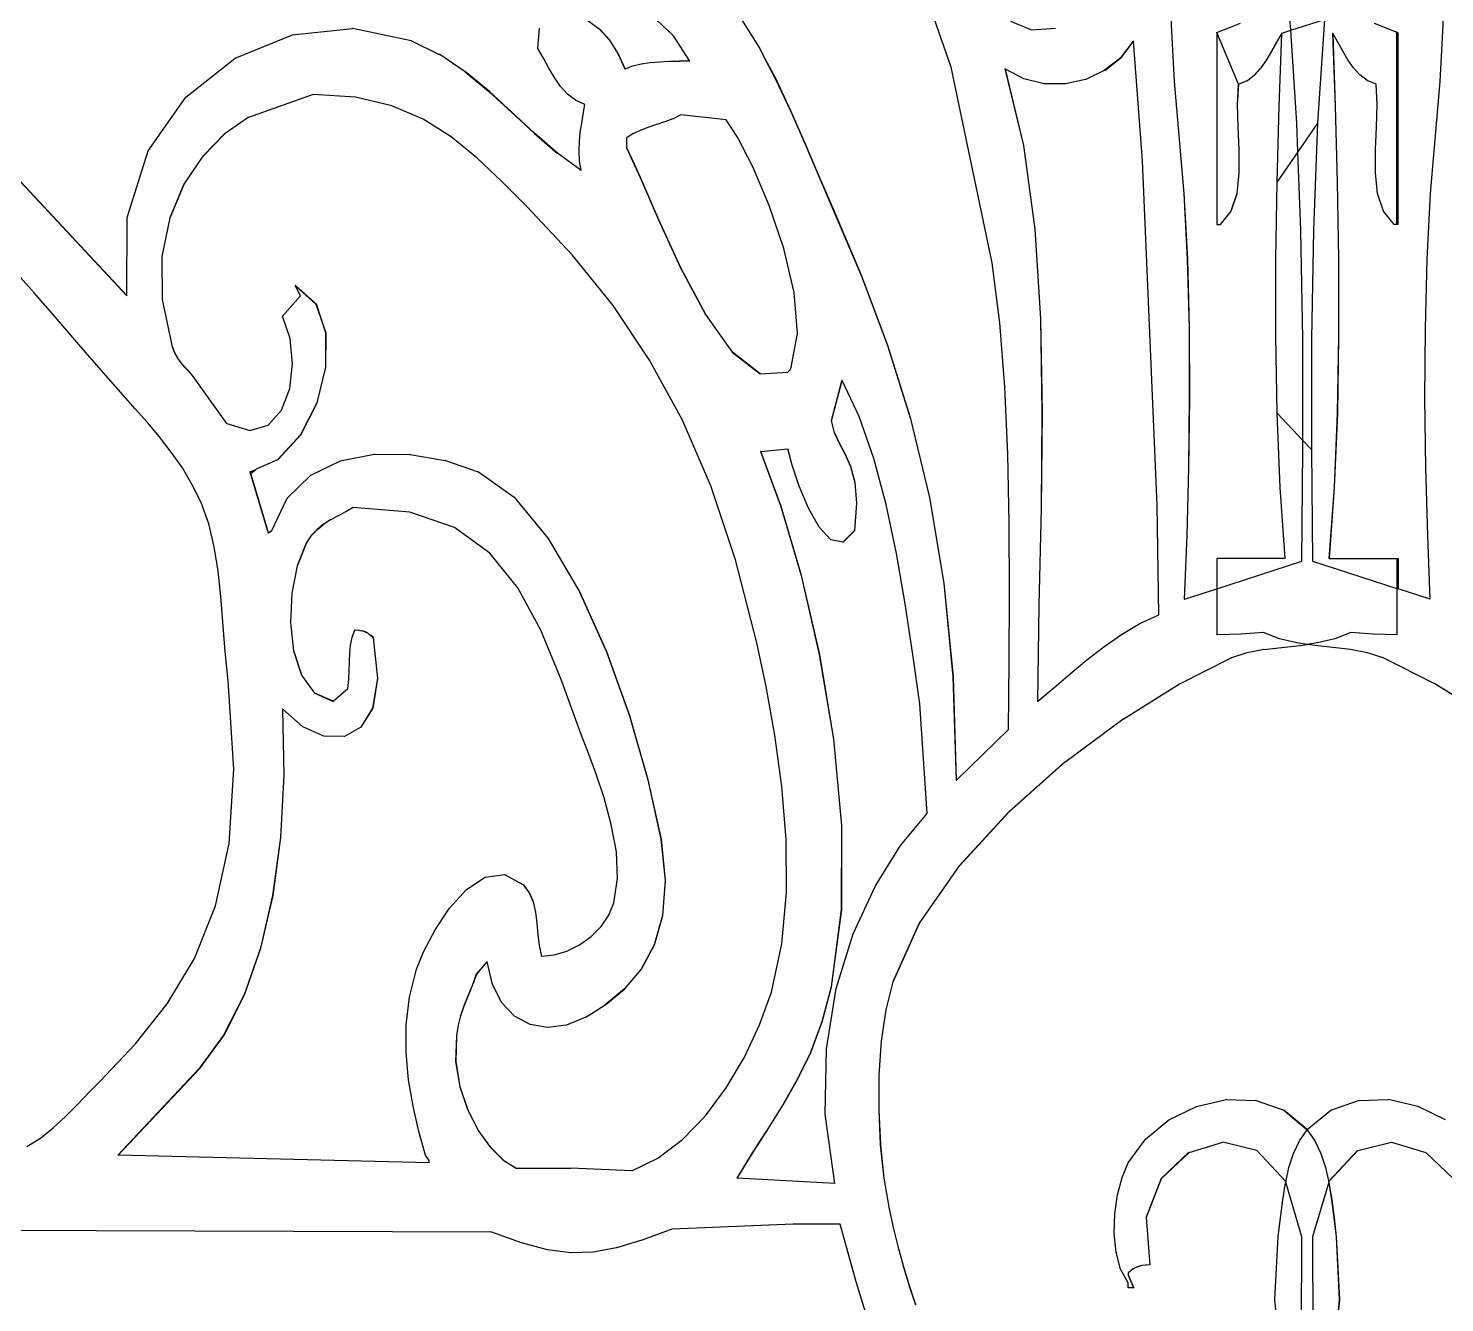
# Model space of a CAD drawing. Header units: inches. Extents: x -2812 to 9774, y -15726 to -746.
# Drawn here: x 3753.41 to 3764.93, y -9223.1 to -9212.74 of the extents above; entities that cross this region are included whole.
import ezdxf

# ---------------------------------------------------------------- set-up
doc = ezdxf.new("R2010")
doc.units = ezdxf.units.IN
doc.header["$LTSCALE"] = 17
doc.header["$MEASUREMENT"] = 0

msp = doc.modelspace()

# ---------------------------------------------------------------- linework, layer by layer
for p, q in [((3760.917, -9213.055), (3760.442, -9211.705)), ((3758.659, -9212.8), (3758.129, -9212.302)), ((3762.69, -9212.365), (3762.708, -9212.763)), ((3762.711, -9212.763), (3762.693, -9212.365)), ((3764.916, -9212.763), (3764.934, -9212.365)), ((3757.96, -9212.677), (3758.053, -9212.744)), ((3759.211, -9212.668), (3759.354, -9212.897)), ((3759.357, -9212.897), (3759.214, -9212.668)), ((3761.4, -9212.681), (3761.569, -9212.753)), ((3763.077, -9212.773), (3763.27, -9212.697)), ((3763.678, -9212.756), (3763.672, -9212.669)), ((3763.678, -9212.756), (3763.952, -9212.669)), ((3763.952, -9212.669), (3763.896, -9213.512)), ((3764.357, -9212.697), (3764.542, -9212.771)), ((3755.094, -9212.982), (3755.558, -9212.792)), ((3755.558, -9212.792), (3756.046, -9212.742)), ((3756.049, -9212.742), (3756.046, -9212.742)), ((3756.524, -9212.841), (3756.049, -9212.742)), ((3757.554, -9212.904), (3757.569, -9212.738)), ((3758.053, -9212.744), (3758.136, -9212.835)), ((3758.056, -9212.744), (3758.053, -9212.744)), ((3758.139, -9212.835), (3758.056, -9212.744)), ((3758.791, -9213.007), (3758.659, -9212.8)), ((3761.569, -9212.753), (3761.766, -9212.738)), ((3762.708, -9212.763), (3762.731, -9213.171)), ((3762.711, -9212.763), (3762.708, -9212.763)), ((3762.734, -9213.171), (3762.711, -9212.763)), ((3763.077, -9212.773), (3763.077, -9214.336)), ((3763.252, -9213.194), (3763.077, -9212.773)), ((3763.605, -9212.779), (3763.563, -9212.852)), ((3763.566, -9212.852), (3763.605, -9212.784)), ((3763.585, -9213.374), (3763.605, -9212.784)), ((3763.605, -9212.779), (3763.678, -9212.756)), ((3763.605, -9212.784), (3763.605, -9212.779)), ((3763.728, -9213.512), (3763.678, -9212.756)), ((3764.019, -9212.779), (3764.039, -9213.374)), ((3764.022, -9212.784), (3764.019, -9212.779)), ((3764.041, -9213.374), (3764.022, -9212.784)), ((3764.061, -9212.852), (3764.022, -9212.784)), ((3764.55, -9212.773), (3764.542, -9212.771)), ((3764.542, -9212.793), (3764.542, -9212.771)), ((3764.542, -9212.793), (3764.55, -9212.773)), ((3764.542, -9214.336), (3764.542, -9212.793)), ((3764.55, -9212.773), (3764.55, -9214.336)), ((3764.893, -9213.171), (3764.916, -9212.763)), ((3756.526, -9212.841), (3756.524, -9212.841)), ((3756.526, -9212.841), (3756.753, -9212.953)), ((3757.6, -9212.983), (3757.554, -9212.904)), ((3758.139, -9212.835), (3758.136, -9212.835)), ((3758.136, -9212.835), (3758.206, -9212.945)), ((3758.209, -9212.945), (3758.139, -9212.835)), ((3759.357, -9212.897), (3759.354, -9212.897)), ((3759.354, -9212.897), (3759.402, -9212.989)), ((3759.404, -9212.988), (3759.357, -9212.897)), ((3762.399, -9212.841), (3762.295, -9212.979)), ((3762.297, -9212.979), (3762.399, -9212.845)), ((3762.399, -9212.845), (3762.399, -9212.841)), ((3762.473, -9213.816), (3762.399, -9212.845)), ((3763.523, -9212.925), (3763.481, -9212.996)), ((3763.484, -9212.996), (3763.525, -9212.925)), ((3763.563, -9212.852), (3763.523, -9212.925)), ((3763.523, -9212.925), (3763.525, -9212.925)), ((3763.525, -9212.925), (3763.566, -9212.852)), ((3763.566, -9212.852), (3763.563, -9212.852)), ((3764.101, -9212.925), (3764.061, -9212.852)), ((3764.143, -9212.996), (3764.101, -9212.925)), ((3754.692, -9213.3), (3755.094, -9212.982)), ((3756.756, -9212.953), (3756.753, -9212.953)), ((3756.963, -9213.093), (3756.756, -9212.953)), ((3757.644, -9213.063), (3757.6, -9212.983)), ((3758.206, -9212.945), (3758.261, -9213.07)), ((3758.209, -9212.945), (3758.206, -9212.945)), ((3758.264, -9213.069), (3758.209, -9212.945)), ((3758.264, -9213.069), (3758.326, -9213.046)), ((3758.326, -9213.046), (3758.396, -9213.029)), ((3758.396, -9213.029), (3758.469, -9213.017)), ((3758.469, -9213.017), (3758.546, -9213.011)), ((3758.546, -9213.011), (3758.626, -9213.007)), ((3758.626, -9213.007), (3758.708, -9213.007)), ((3758.711, -9213.007), (3758.708, -9213.007)), ((3758.711, -9213.007), (3758.709, -9213.007)), ((3758.791, -9213.007), (3758.711, -9213.007)), ((3759.402, -9212.989), (3759.404, -9212.988)), ((3759.402, -9212.989), (3759.486, -9213.147)), ((3759.489, -9213.147), (3759.404, -9212.988)), ((3762.295, -9212.979), (3762.162, -9213.084)), ((3762.165, -9213.084), (3762.297, -9212.979)), ((3762.297, -9212.979), (3762.295, -9212.979)), ((3763.481, -9212.996), (3763.435, -9213.061)), ((3763.438, -9213.061), (3763.484, -9212.996)), ((3763.481, -9212.996), (3763.484, -9212.996)), ((3764.189, -9213.061), (3764.143, -9212.996)), ((3756.963, -9213.093), (3757.157, -9213.253)), ((3756.966, -9213.093), (3756.963, -9213.093)), ((3757.16, -9213.253), (3756.966, -9213.093)), ((3757.69, -9213.14), (3757.644, -9213.063)), ((3757.74, -9213.212), (3757.69, -9213.14)), ((3758.261, -9213.07), (3758.264, -9213.069)), ((3759.489, -9213.147), (3759.486, -9213.147)), ((3759.486, -9213.147), (3759.61, -9213.412)), ((3759.613, -9213.412), (3759.489, -9213.147)), ((3761.251, -9214.646), (3760.917, -9213.055)), ((3761.354, -9213.07), (3761.504, -9213.693)), ((3761.357, -9213.071), (3761.354, -9213.07)), ((3761.507, -9213.693), (3761.357, -9213.071)), ((3761.508, -9213.15), (3761.357, -9213.071)), ((3761.674, -9213.191), (3761.508, -9213.15)), ((3762.009, -9213.156), (3761.847, -9213.192)), ((3762.012, -9213.156), (3762.009, -9213.156)), ((3762.162, -9213.084), (3762.012, -9213.156)), ((3762.165, -9213.084), (3762.162, -9213.084)), ((3763.254, -9213.194), (3763.323, -9213.163)), ((3763.323, -9213.163), (3763.326, -9213.163)), ((3763.326, -9213.163), (3763.384, -9213.117)), ((3763.435, -9213.061), (3763.384, -9213.117)), ((3763.384, -9213.117), (3763.386, -9213.117)), ((3763.386, -9213.117), (3763.438, -9213.061)), ((3763.435, -9213.061), (3763.438, -9213.061)), ((3764.24, -9213.117), (3764.189, -9213.061)), ((3764.301, -9213.163), (3764.24, -9213.117)), ((3764.372, -9213.194), (3764.301, -9213.163)), ((3755.728, -9213.277), (3755.201, -9213.464)), ((3756.072, -9213.3), (3755.728, -9213.277)), ((3757.157, -9213.253), (3757.343, -9213.424)), ((3757.16, -9213.253), (3757.157, -9213.253)), ((3757.346, -9213.424), (3757.16, -9213.253)), ((3757.796, -9213.274), (3757.74, -9213.212)), ((3757.861, -9213.325), (3757.796, -9213.274)), ((3761.844, -9213.192), (3761.674, -9213.191)), ((3761.847, -9213.192), (3761.844, -9213.192)), ((3762.731, -9213.171), (3762.81, -9214.084)), ((3762.734, -9213.171), (3762.731, -9213.171)), ((3762.812, -9214.084), (3762.734, -9213.171)), ((3763.252, -9213.194), (3763.243, -9213.358)), ((3763.246, -9213.358), (3763.254, -9213.194)), ((3763.252, -9213.194), (3763.254, -9213.194)), ((3764.381, -9213.358), (3764.372, -9213.194)), ((3764.814, -9214.084), (3764.893, -9213.171)), ((3754.386, -9213.735), (3754.692, -9213.3)), ((3756.367, -9213.369), (3756.072, -9213.3)), ((3756.622, -9213.479), (3756.367, -9213.369)), ((3757.937, -9213.36), (3757.861, -9213.325)), ((3757.924, -9213.437), (3757.937, -9213.36)), ((3763.243, -9213.358), (3763.248, -9213.54)), ((3763.243, -9213.358), (3763.246, -9213.358)), ((3763.251, -9213.54), (3763.246, -9213.358)), ((3763.569, -9213.989), (3763.585, -9213.374)), ((3764.039, -9213.374), (3764.055, -9213.989)), ((3764.041, -9213.374), (3764.039, -9213.374)), ((3764.058, -9213.989), (3764.041, -9213.374)), ((3764.376, -9213.54), (3764.381, -9213.358)), ((3755.198, -9213.464), (3755.011, -9213.596)), ((3755.201, -9213.464), (3755.198, -9213.464)), ((3756.849, -9213.622), (3756.622, -9213.479)), ((3757.346, -9213.424), (3757.343, -9213.424)), ((3757.343, -9213.424), (3757.526, -9213.594)), ((3757.529, -9213.594), (3757.346, -9213.424)), ((3757.911, -9213.512), (3757.924, -9213.437)), ((3758.585, -9213.501), (3758.521, -9213.523)), ((3758.588, -9213.501), (3758.585, -9213.501)), ((3758.652, -9213.476), (3758.588, -9213.501)), ((3758.655, -9213.476), (3758.652, -9213.476)), ((3758.718, -9213.443), (3758.655, -9213.476)), ((3759.086, -9213.484), (3758.718, -9213.443)), ((3759.179, -9213.625), (3759.086, -9213.484)), ((3759.613, -9213.412), (3759.61, -9213.412)), ((3759.61, -9213.412), (3759.728, -9213.682)), ((3759.731, -9213.682), (3759.613, -9213.412)), ((3755.008, -9213.596), (3754.829, -9213.779)), ((3754.832, -9213.779), (3755.011, -9213.596)), ((3755.011, -9213.596), (3755.008, -9213.596)), ((3757.058, -9213.792), (3756.849, -9213.622)), ((3757.529, -9213.594), (3757.526, -9213.594)), ((3757.526, -9213.594), (3757.713, -9213.756)), ((3757.715, -9213.756), (3757.529, -9213.594)), ((3757.892, -9213.661), (3757.9, -9213.587)), ((3757.9, -9213.587), (3757.911, -9213.512)), ((3758.331, -9213.594), (3758.279, -9213.629)), ((3758.334, -9213.594), (3758.331, -9213.594)), ((3758.391, -9213.567), (3758.334, -9213.594)), ((3758.394, -9213.567), (3758.391, -9213.567)), ((3758.454, -9213.544), (3758.394, -9213.567)), ((3758.456, -9213.544), (3758.454, -9213.544)), ((3758.519, -9213.523), (3758.456, -9213.544)), ((3758.521, -9213.523), (3758.519, -9213.523)), ((3759.303, -9213.867), (3759.179, -9213.625)), ((3763.248, -9213.54), (3763.251, -9213.54)), ((3763.248, -9213.54), (3763.257, -9213.729)), ((3763.259, -9213.729), (3763.251, -9213.54)), ((3763.737, -9213.745), (3763.728, -9213.512)), ((3763.896, -9213.512), (3763.737, -9213.745)), ((3763.896, -9213.512), (3763.863, -9214.38)), ((3764.367, -9213.729), (3764.376, -9213.54)), ((3753.048, -9213.671), (3754.212, -9214.915)), ((3754.212, -9214.912), (3753.051, -9213.671)), ((3754.214, -9214.277), (3754.386, -9213.735)), ((3757.89, -9213.737), (3757.892, -9213.661)), ((3757.894, -9213.816), (3757.89, -9213.737)), ((3758.276, -9213.629), (3758.276, -9213.712)), ((3758.279, -9213.629), (3758.276, -9213.629)), ((3758.279, -9213.712), (3758.276, -9213.712)), ((3758.276, -9213.712), (3758.338, -9213.847)), ((3758.279, -9213.712), (3758.279, -9213.629)), ((3758.34, -9213.845), (3758.279, -9213.712)), ((3759.728, -9213.682), (3759.842, -9213.951)), ((3759.731, -9213.682), (3759.728, -9213.682)), ((3759.845, -9213.951), (3759.731, -9213.682)), ((3761.504, -9213.693), (3761.596, -9214.374)), ((3761.507, -9213.693), (3761.504, -9213.693)), ((3761.599, -9214.374), (3761.507, -9213.693)), ((3763.257, -9213.729), (3763.259, -9213.729)), ((3763.257, -9213.729), (3763.257, -9213.914)), ((3763.26, -9213.914), (3763.259, -9213.729)), ((3764.367, -9213.914), (3764.367, -9213.729)), ((3754.829, -9213.779), (3754.675, -9214.008)), ((3754.678, -9214.008), (3754.832, -9213.779)), ((3754.832, -9213.779), (3754.829, -9213.779)), ((3757.26, -9213.984), (3757.058, -9213.792)), ((3757.715, -9213.756), (3757.713, -9213.756)), ((3757.907, -9213.897), (3757.715, -9213.756)), ((3757.907, -9213.897), (3757.894, -9213.816)), ((3758.338, -9213.847), (3758.34, -9213.845)), ((3758.338, -9213.847), (3758.386, -9213.952)), ((3758.389, -9213.952), (3758.34, -9213.845)), ((3762.591, -9216.616), (3762.473, -9213.816)), ((3763.737, -9213.745), (3763.569, -9213.989)), ((3763.761, -9214.38), (3763.737, -9213.745)), ((3757.908, -9213.899), (3757.907, -9213.897)), ((3758.386, -9213.952), (3758.535, -9214.296)), ((3758.389, -9213.952), (3758.386, -9213.952)), ((3758.538, -9214.296), (3758.389, -9213.952)), ((3759.435, -9214.18), (3759.303, -9213.867)), ((3759.842, -9213.951), (3759.955, -9214.21)), ((3759.845, -9213.951), (3759.842, -9213.951)), ((3759.958, -9214.21), (3759.845, -9213.951)), ((3763.257, -9213.914), (3763.24, -9214.084)), ((3763.242, -9214.084), (3763.26, -9213.914)), ((3763.257, -9213.914), (3763.26, -9213.914)), ((3764.384, -9214.084), (3764.367, -9213.914)), ((3754.675, -9214.008), (3754.56, -9214.281)), ((3754.563, -9214.281), (3754.678, -9214.008)), ((3754.678, -9214.008), (3754.675, -9214.008)), ((3757.466, -9214.189), (3757.26, -9213.984)), ((3762.81, -9214.084), (3762.837, -9214.618)), ((3762.812, -9214.084), (3762.81, -9214.084)), ((3762.84, -9214.618), (3762.812, -9214.084)), ((3763.24, -9214.084), (3763.192, -9214.227)), ((3763.195, -9214.227), (3763.242, -9214.084)), ((3763.24, -9214.084), (3763.242, -9214.084)), ((3763.558, -9214.617), (3763.569, -9213.989)), ((3764.055, -9213.989), (3764.066, -9214.617)), ((3764.058, -9213.989), (3764.055, -9213.989)), ((3764.069, -9214.617), (3764.058, -9213.989)), ((3764.432, -9214.227), (3764.384, -9214.084)), ((3764.787, -9214.618), (3764.814, -9214.084)), ((3757.834, -9214.582), (3757.466, -9214.189)), ((3759.554, -9214.531), (3759.435, -9214.18)), ((3754.212, -9214.912), (3754.214, -9214.277)), ((3754.56, -9214.281), (3754.497, -9214.594)), ((3754.499, -9214.594), (3754.563, -9214.281)), ((3754.563, -9214.281), (3754.56, -9214.281)), ((3758.535, -9214.296), (3758.715, -9214.687)), ((3758.538, -9214.296), (3758.535, -9214.296)), ((3758.718, -9214.687), (3758.538, -9214.296)), ((3759.958, -9214.21), (3759.955, -9214.21)), ((3759.955, -9214.21), (3760.186, -9214.754)), ((3760.189, -9214.754), (3759.958, -9214.21)), ((3763.192, -9214.227), (3763.104, -9214.335)), ((3763.107, -9214.335), (3763.195, -9214.227)), ((3763.192, -9214.227), (3763.195, -9214.227)), ((3764.52, -9214.335), (3764.432, -9214.227)), ((3761.596, -9214.374), (3761.642, -9215.101)), ((3761.599, -9214.374), (3761.596, -9214.374)), ((3761.645, -9215.101), (3761.599, -9214.374)), ((3763.077, -9214.336), (3763.085, -9214.336)), ((3763.085, -9214.336), (3763.104, -9214.335)), ((3763.104, -9214.335), (3763.107, -9214.335)), ((3763.776, -9215.266), (3763.761, -9214.38)), ((3763.863, -9214.38), (3763.848, -9215.266)), ((3764.542, -9214.336), (3764.52, -9214.335)), ((3764.55, -9214.336), (3764.542, -9214.336)), ((3759.638, -9214.888), (3759.554, -9214.531)), ((3754.497, -9214.594), (3754.499, -9214.945)), ((3754.499, -9214.594), (3754.497, -9214.594)), ((3754.501, -9214.945), (3754.499, -9214.594)), ((3758.167, -9214.994), (3757.834, -9214.582)), ((3761.312, -9215.134), (3761.251, -9214.646)), ((3762.837, -9214.618), (3762.851, -9215.178)), ((3762.84, -9214.618), (3762.837, -9214.618)), ((3762.854, -9215.178), (3762.84, -9214.618)), ((3763.557, -9215.246), (3763.558, -9214.617)), ((3764.066, -9214.617), (3764.067, -9215.246)), ((3764.069, -9214.617), (3764.066, -9214.617)), ((3764.07, -9215.246), (3764.069, -9214.617)), ((3764.773, -9215.178), (3764.787, -9214.618)), ((3753.461, -9214.894), (3753.277, -9214.688)), ((3758.715, -9214.687), (3758.918, -9215.066)), ((3758.718, -9214.687), (3758.715, -9214.687)), ((3758.921, -9215.066), (3758.718, -9214.687)), ((3760.189, -9214.754), (3760.186, -9214.754)), ((3760.186, -9214.754), (3760.398, -9215.319)), ((3760.401, -9215.319), (3760.189, -9214.754)), ((3755.625, -9214.915), (3755.581, -9214.832)), ((3755.584, -9214.832), (3755.581, -9214.832)), ((3755.581, -9214.832), (3755.587, -9214.837)), ((3755.753, -9214.983), (3755.584, -9214.832)), ((3755.584, -9214.832), (3755.587, -9214.837)), ((3755.587, -9214.837), (3755.75, -9214.983)), ((3759.666, -9215.221), (3759.638, -9214.888)), ((3753.642, -9215.102), (3753.461, -9214.894)), ((3754.212, -9214.915), (3754.212, -9214.912)), ((3754.499, -9214.945), (3754.58, -9215.33)), ((3754.501, -9214.945), (3754.499, -9214.945)), ((3754.583, -9215.33), (3754.501, -9214.945)), ((3755.478, -9215.081), (3755.625, -9214.915)), ((3755.75, -9214.983), (3755.829, -9215.216)), ((3755.753, -9214.983), (3755.75, -9214.983)), ((3755.831, -9215.216), (3755.753, -9214.983)), ((3758.464, -9215.437), (3758.167, -9214.994)), ((3753.822, -9215.311), (3753.642, -9215.102)), ((3755.541, -9215.262), (3755.478, -9215.081)), ((3758.918, -9215.066), (3759.136, -9215.373)), ((3758.921, -9215.066), (3758.918, -9215.066)), ((3759.139, -9215.373), (3758.921, -9215.066)), ((3761.642, -9215.101), (3761.655, -9215.862)), ((3761.645, -9215.101), (3761.642, -9215.101)), ((3761.658, -9215.862), (3761.645, -9215.101)), ((3755.829, -9215.216), (3755.827, -9215.495)), ((3755.831, -9215.216), (3755.829, -9215.216)), ((3755.83, -9215.495), (3755.831, -9215.216)), ((3759.616, -9215.496), (3759.666, -9215.221)), ((3761.353, -9215.656), (3761.312, -9215.134)), ((3762.851, -9215.178), (3762.854, -9215.748)), ((3762.854, -9215.178), (3762.851, -9215.178)), ((3762.856, -9215.748), (3762.854, -9215.178)), ((3764.77, -9215.748), (3764.773, -9215.178)), ((3754.002, -9215.519), (3753.822, -9215.311)), ((3754.58, -9215.33), (3754.599, -9215.379)), ((3754.583, -9215.33), (3754.58, -9215.33)), ((3754.602, -9215.379), (3754.583, -9215.33)), ((3755.56, -9215.467), (3755.541, -9215.262)), ((3760.401, -9215.319), (3760.398, -9215.319)), ((3760.398, -9215.319), (3760.585, -9215.915)), ((3760.587, -9215.915), (3760.401, -9215.319)), ((3763.567, -9215.868), (3763.557, -9215.246)), ((3763.777, -9216.091), (3763.776, -9215.266)), ((3763.848, -9215.266), (3763.847, -9216.165)), ((3764.067, -9215.246), (3764.057, -9215.868)), ((3764.06, -9215.868), (3764.07, -9215.246)), ((3764.07, -9215.246), (3764.067, -9215.246)), ((3754.599, -9215.379), (3754.624, -9215.422)), ((3754.602, -9215.379), (3754.599, -9215.379)), ((3754.626, -9215.422), (3754.602, -9215.379)), ((3754.624, -9215.422), (3754.651, -9215.46)), ((3754.626, -9215.422), (3754.624, -9215.422)), ((3754.654, -9215.46), (3754.626, -9215.422)), ((3754.651, -9215.46), (3754.681, -9215.495)), ((3754.654, -9215.46), (3754.651, -9215.46)), ((3754.684, -9215.495), (3754.654, -9215.46)), ((3755.536, -9215.669), (3755.56, -9215.467)), ((3758.729, -9215.922), (3758.464, -9215.437)), ((3759.136, -9215.373), (3759.362, -9215.55)), ((3759.139, -9215.373), (3759.136, -9215.373)), ((3759.364, -9215.549), (3759.139, -9215.373)), ((3754.182, -9215.724), (3754.002, -9215.519)), ((3754.681, -9215.495), (3754.712, -9215.529)), ((3754.684, -9215.495), (3754.681, -9215.495)), ((3754.715, -9215.529), (3754.684, -9215.495)), ((3754.712, -9215.529), (3754.743, -9215.563)), ((3754.715, -9215.529), (3754.712, -9215.529)), ((3754.746, -9215.563), (3754.715, -9215.529)), ((3754.743, -9215.563), (3754.771, -9215.6)), ((3754.746, -9215.563), (3754.743, -9215.563)), ((3754.774, -9215.6), (3754.746, -9215.563)), ((3755.827, -9215.495), (3755.756, -9215.784)), ((3755.759, -9215.784), (3755.83, -9215.495)), ((3755.83, -9215.495), (3755.827, -9215.495)), ((3759.362, -9215.55), (3759.364, -9215.549)), ((3759.364, -9215.549), (3759.587, -9215.537)), ((3759.587, -9215.537), (3759.596, -9215.528)), ((3759.596, -9215.528), (3759.601, -9215.523)), ((3759.601, -9215.523), (3759.606, -9215.516)), ((3759.606, -9215.516), (3759.609, -9215.509)), ((3759.609, -9215.509), (3759.616, -9215.496)), ((3754.771, -9215.6), (3755.022, -9215.952)), ((3754.774, -9215.6), (3754.771, -9215.6)), ((3755.024, -9215.952), (3754.774, -9215.6)), ((3755.469, -9215.844), (3755.536, -9215.669)), ((3760.028, -9215.6), (3759.94, -9215.931)), ((3759.943, -9215.931), (3760.03, -9215.603)), ((3760.03, -9215.603), (3760.028, -9215.6)), ((3760.169, -9215.897), (3760.03, -9215.603)), ((3761.378, -9216.203), (3761.353, -9215.656)), ((3754.28, -9215.833), (3754.182, -9215.724)), ((3755.756, -9215.784), (3755.623, -9216.046)), ((3755.626, -9216.046), (3755.759, -9215.784)), ((3755.759, -9215.784), (3755.756, -9215.784)), ((3762.854, -9215.748), (3762.847, -9216.315)), ((3762.849, -9216.315), (3762.856, -9215.748)), ((3762.856, -9215.748), (3762.854, -9215.748)), ((3764.777, -9216.315), (3764.77, -9215.748)), ((3754.379, -9215.945), (3754.28, -9215.833)), ((3755.36, -9215.967), (3755.469, -9215.844)), ((3758.961, -9216.46), (3758.729, -9215.922)), ((3760.287, -9216.238), (3760.169, -9215.897)), ((3760.585, -9215.915), (3760.74, -9216.555)), ((3760.587, -9215.915), (3760.585, -9215.915)), ((3760.742, -9216.555), (3760.587, -9215.915)), ((3761.655, -9215.862), (3761.647, -9216.642)), ((3761.65, -9216.642), (3761.658, -9215.862)), ((3761.658, -9215.862), (3761.655, -9215.862)), ((3763.592, -9216.473), (3763.567, -9215.868)), ((3763.567, -9215.868), (3763.777, -9216.091)), ((3764.057, -9215.868), (3764.032, -9216.473)), ((3764.035, -9216.473), (3764.06, -9215.868)), ((3764.06, -9215.868), (3764.057, -9215.868)), ((3754.477, -9216.063), (3754.379, -9215.945)), ((3755.024, -9215.952), (3755.022, -9215.952)), ((3755.024, -9215.952), (3755.211, -9216.011)), ((3755.211, -9216.011), (3755.36, -9215.967)), ((3759.94, -9215.931), (3759.964, -9216.027)), ((3759.943, -9215.931), (3759.94, -9215.931)), ((3759.967, -9216.027), (3759.943, -9215.931)), ((3759.964, -9216.027), (3760.005, -9216.112)), ((3759.967, -9216.027), (3759.964, -9216.027)), ((3760.008, -9216.112), (3759.967, -9216.027)), ((3754.573, -9216.186), (3754.477, -9216.063)), ((3755.623, -9216.046), (3755.439, -9216.246)), ((3755.442, -9216.246), (3755.626, -9216.046)), ((3755.626, -9216.046), (3755.623, -9216.046)), ((3760.005, -9216.112), (3760.052, -9216.2)), ((3760.008, -9216.112), (3760.005, -9216.112)), ((3760.055, -9216.2), (3760.008, -9216.112)), ((3763.777, -9216.091), (3763.847, -9216.165)), ((3763.777, -9216.165), (3763.777, -9216.091)), ((3754.663, -9216.315), (3754.573, -9216.186)), ((3755.266, -9216.323), (3755.439, -9216.246)), ((3755.442, -9216.246), (3755.439, -9216.246)), ((3755.707, -9216.373), (3755.949, -9216.256)), ((3755.949, -9216.256), (3756.223, -9216.202)), ((3756.226, -9216.202), (3756.223, -9216.202)), ((3756.226, -9216.202), (3756.512, -9216.204)), ((3756.515, -9216.204), (3756.512, -9216.204)), ((3756.515, -9216.204), (3756.8, -9216.254)), ((3756.803, -9216.254), (3756.8, -9216.254)), ((3756.803, -9216.254), (3757.069, -9216.346)), ((3759.366, -9216.18), (3759.531, -9216.629)), ((3759.369, -9216.18), (3759.366, -9216.18)), ((3759.369, -9216.18), (3759.587, -9216.16)), ((3759.534, -9216.629), (3759.369, -9216.18)), ((3759.623, -9216.292), (3759.587, -9216.16)), ((3760.052, -9216.2), (3760.098, -9216.302)), ((3760.055, -9216.2), (3760.052, -9216.2)), ((3760.1, -9216.302), (3760.055, -9216.2)), ((3760.387, -9216.612), (3760.287, -9216.238)), ((3761.389, -9216.764), (3761.378, -9216.203)), ((3763.769, -9217.072), (3763.777, -9216.165)), ((3763.847, -9216.165), (3763.855, -9217.072)), ((3754.744, -9216.451), (3754.663, -9216.315)), ((3755.213, -9216.346), (3755.36, -9216.844)), ((3755.216, -9216.346), (3755.213, -9216.346)), ((3755.216, -9216.346), (3755.262, -9216.326)), ((3755.22, -9216.36), (3755.216, -9216.346)), ((3755.22, -9216.36), (3755.262, -9216.326)), ((3755.363, -9216.842), (3755.22, -9216.36)), ((3755.262, -9216.326), (3755.266, -9216.323)), ((3755.515, -9216.56), (3755.707, -9216.373)), ((3757.071, -9216.346), (3757.069, -9216.346)), ((3757.071, -9216.346), (3757.363, -9216.553)), ((3759.681, -9216.463), (3759.623, -9216.292)), ((3760.098, -9216.302), (3760.132, -9216.432)), ((3760.1, -9216.302), (3760.098, -9216.302)), ((3760.135, -9216.432), (3760.1, -9216.302)), ((3762.847, -9216.315), (3762.832, -9216.865)), ((3762.835, -9216.865), (3762.849, -9216.315)), ((3762.849, -9216.315), (3762.847, -9216.315)), ((3764.792, -9216.865), (3764.777, -9216.315)), ((3754.815, -9216.595), (3754.744, -9216.451)), ((3759.163, -9217.061), (3758.961, -9216.46)), ((3759.756, -9216.641), (3759.681, -9216.463)), ((3760.132, -9216.432), (3760.146, -9216.601)), ((3760.135, -9216.432), (3760.132, -9216.432)), ((3760.149, -9216.601), (3760.135, -9216.432)), ((3763.634, -9217.051), (3763.592, -9216.473)), ((3764.032, -9216.473), (3763.99, -9217.051)), ((3763.992, -9217.051), (3764.035, -9216.473)), ((3764.035, -9216.473), (3764.032, -9216.473)), ((3754.878, -9216.77), (3754.815, -9216.595)), ((3755.39, -9216.823), (3755.515, -9216.56)), ((3757.363, -9216.553), (3757.639, -9216.888)), ((3757.366, -9216.553), (3757.363, -9216.553)), ((3757.642, -9216.888), (3757.366, -9216.553)), ((3760.146, -9216.601), (3760.131, -9216.823)), ((3760.134, -9216.823), (3760.149, -9216.601)), ((3760.149, -9216.601), (3760.146, -9216.601)), ((3760.471, -9217.01), (3760.387, -9216.612)), ((3760.742, -9216.555), (3760.74, -9216.555)), ((3760.74, -9216.555), (3760.857, -9217.251)), ((3760.86, -9217.251), (3760.742, -9216.555)), ((3762.605, -9217.508), (3762.591, -9216.616)), ((3755.929, -9216.705), (3755.872, -9216.737)), ((3755.932, -9216.705), (3755.929, -9216.705)), ((3755.99, -9216.672), (3755.932, -9216.705)), ((3755.993, -9216.672), (3755.99, -9216.672)), ((3756.052, -9216.637), (3755.993, -9216.672)), ((3756.513, -9216.673), (3756.052, -9216.637)), ((3756.877, -9216.8), (3756.513, -9216.673)), ((3759.531, -9216.629), (3759.696, -9217.19)), ((3759.534, -9216.629), (3759.531, -9216.629)), ((3759.699, -9217.19), (3759.534, -9216.629)), ((3759.844, -9216.796), (3759.756, -9216.641)), ((3761.647, -9216.642), (3761.63, -9217.43)), ((3761.633, -9217.43), (3761.65, -9216.642)), ((3761.65, -9216.642), (3761.647, -9216.642)), ((3754.923, -9216.956), (3754.878, -9216.77)), ((3755.36, -9216.844), (3755.363, -9216.842)), ((3755.363, -9216.842), (3755.39, -9216.823)), ((3755.76, -9216.814), (3755.712, -9216.864)), ((3755.714, -9216.864), (3755.762, -9216.814)), ((3755.812, -9216.773), (3755.76, -9216.814)), ((3755.762, -9216.814), (3755.76, -9216.814)), ((3755.762, -9216.814), (3755.815, -9216.773)), ((3755.815, -9216.773), (3755.812, -9216.773)), ((3755.869, -9216.737), (3755.815, -9216.773)), ((3755.872, -9216.737), (3755.869, -9216.737)), ((3757.164, -9217.008), (3756.877, -9216.8)), ((3759.938, -9216.899), (3759.844, -9216.796)), ((3760.131, -9216.823), (3760.036, -9216.918)), ((3760.039, -9216.918), (3760.134, -9216.823)), ((3760.134, -9216.823), (3760.131, -9216.823)), ((3761.391, -9217.331), (3761.389, -9216.764)), ((3754.954, -9217.153), (3754.923, -9216.956)), ((3755.67, -9216.927), (3755.597, -9217.11)), ((3755.599, -9217.11), (3755.672, -9216.927)), ((3755.712, -9216.864), (3755.67, -9216.927)), ((3755.672, -9216.927), (3755.67, -9216.927)), ((3755.672, -9216.927), (3755.714, -9216.864)), ((3755.714, -9216.864), (3755.712, -9216.864)), ((3757.639, -9216.888), (3757.89, -9217.318)), ((3757.642, -9216.888), (3757.639, -9216.888)), ((3757.893, -9217.318), (3757.642, -9216.888)), ((3760.036, -9216.918), (3759.938, -9216.899)), ((3760.039, -9216.918), (3760.036, -9216.918)), ((3762.832, -9216.865), (3762.811, -9217.383)), ((3762.814, -9217.382), (3762.835, -9216.865)), ((3762.835, -9216.865), (3762.832, -9216.865)), ((3764.812, -9217.382), (3764.792, -9216.865)), ((3757.391, -9217.29), (3757.164, -9217.008)), ((3759.336, -9217.736), (3759.163, -9217.061)), ((3760.542, -9217.42), (3760.471, -9217.01)), ((3763.076, -9217.051), (3763.076, -9217.297)), ((3763.634, -9217.051), (3763.076, -9217.051)), ((3763.076, -9217.297), (3763.769, -9217.072)), ((3763.855, -9217.072), (3764.542, -9217.294)), ((3763.992, -9217.051), (3763.99, -9217.051)), ((3763.992, -9217.051), (3764.542, -9217.051)), ((3764.542, -9217.051), (3764.551, -9217.051)), ((3764.542, -9217.051), (3764.542, -9217.294)), ((3764.551, -9217.051), (3764.551, -9217.298)), ((3754.976, -9217.361), (3754.954, -9217.153)), ((3755.597, -9217.11), (3755.553, -9217.333)), ((3755.556, -9217.333), (3755.599, -9217.11)), ((3755.599, -9217.11), (3755.597, -9217.11)), ((3759.696, -9217.19), (3759.844, -9217.832)), ((3759.699, -9217.19), (3759.696, -9217.19)), ((3759.847, -9217.832), (3759.699, -9217.19)), ((3757.578, -9217.635), (3757.391, -9217.29)), ((3760.86, -9217.251), (3760.857, -9217.251)), ((3760.857, -9217.251), (3760.931, -9218.014)), ((3760.934, -9218.014), (3760.86, -9217.251)), ((3762.814, -9217.382), (3763.076, -9217.297)), ((3763.076, -9217.297), (3763.076, -9217.671)), ((3764.551, -9217.298), (3764.542, -9217.294)), ((3764.542, -9217.294), (3764.542, -9217.671)), ((3764.812, -9217.382), (3764.551, -9217.298)), ((3755.012, -9217.808), (3754.976, -9217.361)), ((3755.553, -9217.333), (3755.542, -9217.571)), ((3755.545, -9217.571), (3755.556, -9217.333)), ((3755.556, -9217.333), (3755.553, -9217.333)), ((3757.89, -9217.318), (3758.113, -9217.81)), ((3757.893, -9217.318), (3757.89, -9217.318)), ((3758.115, -9217.81), (3757.893, -9217.318)), ((3760.605, -9217.831), (3760.542, -9217.42)), ((3761.388, -9217.893), (3761.391, -9217.331)), ((3762.811, -9217.383), (3762.814, -9217.382)), ((3761.63, -9217.43), (3761.619, -9218.213)), ((3761.622, -9218.21), (3761.633, -9217.43)), ((3761.633, -9217.43), (3761.63, -9217.43)), ((3762.451, -9217.58), (3762.605, -9217.508)), ((3755.542, -9217.571), (3755.567, -9217.801)), ((3755.545, -9217.571), (3755.542, -9217.571)), ((3755.57, -9217.801), (3755.545, -9217.571)), ((3756.044, -9217.693), (3756.067, -9217.632)), ((3756.07, -9217.632), (3756.067, -9217.632)), ((3756.07, -9217.632), (3756.099, -9217.635)), ((3756.102, -9217.635), (3756.099, -9217.635)), ((3756.102, -9217.635), (3756.124, -9217.639)), ((3756.127, -9217.639), (3756.124, -9217.639)), ((3756.127, -9217.639), (3756.145, -9217.646)), ((3756.148, -9217.646), (3756.145, -9217.646)), ((3756.148, -9217.646), (3756.162, -9217.654)), ((3756.165, -9217.654), (3756.162, -9217.654)), ((3756.179, -9217.665), (3756.165, -9217.654)), ((3757.744, -9218.036), (3757.578, -9217.635)), ((3762.303, -9217.669), (3762.451, -9217.58)), ((3763.458, -9217.653), (3763.274, -9217.667)), ((3763.588, -9217.705), (3763.458, -9217.653)), ((3764.166, -9217.653), (3764.036, -9217.705)), ((3764.35, -9217.667), (3764.166, -9217.653)), ((3756.024, -9217.821), (3756.031, -9217.756)), ((3756.031, -9217.756), (3756.044, -9217.693)), ((3756.179, -9217.665), (3756.195, -9217.678)), ((3756.181, -9217.665), (3756.179, -9217.665)), ((3756.198, -9217.678), (3756.181, -9217.665)), ((3756.195, -9217.678), (3756.214, -9217.694)), ((3756.198, -9217.678), (3756.195, -9217.678)), ((3756.217, -9217.694), (3756.198, -9217.678)), ((3756.214, -9217.694), (3756.25, -9218.026)), ((3756.217, -9217.694), (3756.214, -9217.694)), ((3756.253, -9218.026), (3756.217, -9217.694)), ((3759.411, -9218.093), (3759.336, -9217.736)), ((3762.019, -9217.876), (3762.159, -9217.768)), ((3762.159, -9217.768), (3762.303, -9217.669)), ((3763.082, -9217.671), (3763.076, -9217.671)), ((3763.274, -9217.667), (3763.082, -9217.671)), ((3763.727, -9217.738), (3763.588, -9217.705)), ((3763.607, -9217.775), (3763.751, -9217.759)), ((3763.812, -9217.75), (3763.727, -9217.738)), ((3763.754, -9217.759), (3763.751, -9217.759)), ((3763.754, -9217.759), (3763.812, -9217.75)), ((3763.812, -9217.75), (3763.813, -9217.75)), ((3763.897, -9217.738), (3763.813, -9217.75)), ((3763.873, -9217.759), (3763.813, -9217.75)), ((3764.02, -9217.775), (3763.873, -9217.759)), ((3764.036, -9217.705), (3763.897, -9217.738)), ((3764.542, -9217.671), (3764.35, -9217.667)), ((3755.036, -9218.047), (3755.012, -9217.808)), ((3755.567, -9217.801), (3755.631, -9218.001)), ((3755.57, -9217.801), (3755.567, -9217.801)), ((3755.634, -9218.001), (3755.57, -9217.801)), ((3756.022, -9217.888), (3756.024, -9217.821)), ((3758.113, -9217.81), (3758.301, -9218.331)), ((3758.115, -9217.81), (3758.113, -9217.81)), ((3758.304, -9218.331), (3758.115, -9217.81)), ((3759.844, -9217.832), (3759.958, -9218.52)), ((3759.847, -9217.832), (3759.844, -9217.832)), ((3759.961, -9218.52), (3759.847, -9217.832)), ((3760.662, -9218.233), (3760.605, -9217.831)), ((3761.883, -9217.988), (3762.019, -9217.876)), ((3762.777, -9218.07), (3763.194, -9217.86)), ((3763.197, -9217.86), (3763.194, -9217.86)), ((3763.321, -9217.819), (3763.197, -9217.86)), ((3763.324, -9217.819), (3763.321, -9217.819)), ((3763.459, -9217.792), (3763.324, -9217.819)), ((3763.462, -9217.792), (3763.459, -9217.792)), ((3763.462, -9217.792), (3763.604, -9217.775)), ((3763.607, -9217.775), (3763.604, -9217.775)), ((3764.165, -9217.792), (3764.02, -9217.775)), ((3764.303, -9217.819), (3764.165, -9217.792)), ((3764.43, -9217.86), (3764.303, -9217.819)), ((3764.85, -9218.07), (3764.43, -9217.86)), ((3755.631, -9218.001), (3755.738, -9218.146)), ((3755.634, -9218.001), (3755.631, -9218.001)), ((3755.741, -9218.146), (3755.634, -9218.001)), ((3756.016, -9218.031), (3756.02, -9217.958)), ((3756.02, -9217.958), (3756.022, -9217.888)), ((3761.383, -9218.441), (3761.388, -9217.893)), ((3761.75, -9218.102), (3761.883, -9217.988)), ((3755.082, -9218.765), (3755.036, -9218.047)), ((3755.891, -9218.212), (3756.008, -9218.109)), ((3756.008, -9218.109), (3756.016, -9218.031)), ((3756.25, -9218.026), (3756.211, -9218.267)), ((3756.214, -9218.267), (3756.253, -9218.026)), ((3756.253, -9218.026), (3756.25, -9218.026)), ((3757.908, -9218.482), (3757.744, -9218.036)), ((3759.482, -9218.487), (3759.411, -9218.093)), ((3760.934, -9218.014), (3760.931, -9218.014)), ((3760.931, -9218.014), (3760.956, -9218.856)), ((3760.959, -9218.853), (3760.934, -9218.014)), ((3761.622, -9218.21), (3761.75, -9218.102)), ((3762.315, -9218.357), (3762.774, -9218.07)), ((3762.777, -9218.07), (3762.774, -9218.07)), ((3765.312, -9218.357), (3764.85, -9218.07)), ((3755.741, -9218.146), (3755.738, -9218.146)), ((3755.891, -9218.212), (3755.741, -9218.146)), ((3755.741, -9218.146), (3755.89, -9218.213)), ((3755.89, -9218.213), (3755.891, -9218.212)), ((3761.619, -9218.213), (3761.622, -9218.21)), ((3755.478, -9218.275), (3755.488, -9218.814)), ((3755.481, -9218.277), (3755.478, -9218.275)), ((3755.643, -9218.419), (3755.481, -9218.277)), ((3755.491, -9218.814), (3755.481, -9218.277)), ((3756.211, -9218.267), (3756.115, -9218.423)), ((3756.118, -9218.423), (3756.214, -9218.267)), ((3756.214, -9218.267), (3756.211, -9218.267)), ((3758.301, -9218.331), (3758.45, -9218.85)), ((3758.304, -9218.331), (3758.301, -9218.331)), ((3758.453, -9218.85), (3758.304, -9218.331)), ((3760.72, -9219.125), (3760.662, -9218.233)), ((3755.815, -9218.495), (3755.643, -9218.419)), ((3756.115, -9218.423), (3755.981, -9218.498)), ((3756.118, -9218.423), (3756.115, -9218.423)), ((3760.959, -9218.853), (3761.383, -9218.441)), ((3761.842, -9218.708), (3762.312, -9218.357)), ((3762.315, -9218.357), (3762.312, -9218.357)), ((3755.981, -9218.498), (3755.815, -9218.495)), ((3757.96, -9218.621), (3757.908, -9218.482)), ((3759.539, -9218.905), (3759.482, -9218.487)), ((3759.958, -9218.52), (3760.023, -9219.222)), ((3759.961, -9218.52), (3759.958, -9218.52)), ((3760.026, -9219.222), (3759.961, -9218.52)), ((3758.025, -9218.796), (3757.96, -9218.621)), ((3755.044, -9219.369), (3755.082, -9218.765)), ((3758.093, -9218.998), (3758.025, -9218.796)), ((3761.839, -9218.708), (3761.385, -9219.111)), ((3761.388, -9219.111), (3761.842, -9218.708)), ((3761.842, -9218.708), (3761.839, -9218.708)), ((3755.488, -9218.814), (3755.461, -9219.321)), ((3755.464, -9219.321), (3755.491, -9218.814)), ((3755.491, -9218.814), (3755.488, -9218.814)), ((3758.45, -9218.85), (3758.556, -9219.333)), ((3758.453, -9218.85), (3758.45, -9218.85)), ((3758.559, -9219.333), (3758.453, -9218.85)), ((3759.574, -9219.336), (3759.539, -9218.905)), ((3760.956, -9218.856), (3760.959, -9218.853)), ((3758.152, -9219.215), (3758.093, -9218.998)), ((3760.505, -9219.384), (3760.72, -9219.125)), ((3761.385, -9219.111), (3760.981, -9219.551)), ((3760.984, -9219.551), (3761.388, -9219.111)), ((3761.388, -9219.111), (3761.385, -9219.111)), ((3758.193, -9219.436), (3758.152, -9219.215)), ((3760.023, -9219.222), (3760.023, -9219.905)), ((3760.026, -9219.222), (3760.023, -9219.222)), ((3760.025, -9219.905), (3760.026, -9219.222)), ((3754.933, -9219.876), (3755.044, -9219.369)), ((3755.461, -9219.321), (3755.398, -9219.791)), ((3755.4, -9219.791), (3755.464, -9219.321)), ((3755.464, -9219.321), (3755.461, -9219.321)), ((3758.556, -9219.333), (3758.591, -9219.67)), ((3758.559, -9219.333), (3758.556, -9219.333)), ((3758.593, -9219.67), (3758.559, -9219.333)), ((3759.577, -9219.767), (3759.574, -9219.336)), ((3760.3, -9219.712), (3760.505, -9219.384)), ((3758.203, -9219.652), (3758.193, -9219.436)), ((3760.981, -9219.551), (3760.656, -9220.016)), ((3760.659, -9220.016), (3760.984, -9219.551)), ((3760.984, -9219.551), (3760.981, -9219.551)), ((3756.975, -9219.743), (3757.125, -9219.643)), ((3757.125, -9219.643), (3757.282, -9219.622)), ((3757.284, -9219.622), (3757.282, -9219.622)), ((3757.284, -9219.622), (3757.437, -9219.706)), ((3757.437, -9219.706), (3757.485, -9219.769)), ((3757.439, -9219.706), (3757.437, -9219.706)), ((3757.488, -9219.769), (3757.439, -9219.706)), ((3758.173, -9219.851), (3758.203, -9219.652)), ((3758.591, -9219.67), (3758.569, -9219.955)), ((3758.572, -9219.955), (3758.593, -9219.67)), ((3758.593, -9219.67), (3758.591, -9219.67)), ((3760.12, -9220.103), (3760.3, -9219.712)), ((3755.398, -9219.791), (3755.299, -9220.219)), ((3755.301, -9220.219), (3755.4, -9219.791)), ((3755.4, -9219.791), (3755.398, -9219.791)), ((3756.837, -9219.895), (3756.975, -9219.743)), ((3757.485, -9219.769), (3757.516, -9219.844)), ((3757.488, -9219.769), (3757.485, -9219.769)), ((3757.519, -9219.844), (3757.488, -9219.769)), ((3757.516, -9219.844), (3757.535, -9219.927)), ((3757.519, -9219.844), (3757.516, -9219.844)), ((3757.537, -9219.927), (3757.519, -9219.844)), ((3759.54, -9220.184), (3759.577, -9219.767)), ((3754.761, -9220.305), (3754.933, -9219.876)), ((3756.719, -9220.071), (3756.837, -9219.895)), ((3757.535, -9219.927), (3757.546, -9220.016)), ((3757.537, -9219.927), (3757.535, -9219.927)), ((3757.549, -9220.016), (3757.537, -9219.927)), ((3758.069, -9220.044), (3758.133, -9219.952)), ((3758.133, -9219.952), (3758.173, -9219.851)), ((3758.569, -9219.955), (3758.501, -9220.193)), ((3758.503, -9220.193), (3758.572, -9219.955)), ((3758.572, -9219.955), (3758.569, -9219.955)), ((3760.023, -9219.905), (3759.94, -9220.535)), ((3759.943, -9220.535), (3760.025, -9219.905)), ((3760.025, -9219.905), (3760.023, -9219.905)), ((3756.627, -9220.245), (3756.719, -9220.071)), ((3757.546, -9220.016), (3757.554, -9220.108)), ((3757.549, -9220.016), (3757.546, -9220.016)), ((3757.557, -9220.108), (3757.549, -9220.016)), ((3757.987, -9220.125), (3758.069, -9220.044)), ((3760.656, -9220.016), (3760.441, -9220.494)), ((3760.444, -9220.494), (3760.659, -9220.016)), ((3760.659, -9220.016), (3760.656, -9220.016)), ((3757.554, -9220.108), (3757.566, -9220.199)), ((3757.557, -9220.108), (3757.554, -9220.108)), ((3757.568, -9220.199), (3757.557, -9220.108)), ((3757.893, -9220.192), (3757.987, -9220.125)), ((3759.454, -9220.577), (3759.54, -9220.184)), ((3759.982, -9220.548), (3760.12, -9220.103)), ((3754.539, -9220.673), (3754.761, -9220.305)), ((3755.299, -9220.219), (3755.165, -9220.6)), ((3755.168, -9220.6), (3755.301, -9220.219)), ((3755.301, -9220.219), (3755.299, -9220.219)), ((3756.568, -9220.39), (3756.627, -9220.245)), ((3757.566, -9220.199), (3757.584, -9220.287)), ((3757.568, -9220.199), (3757.566, -9220.199)), ((3757.587, -9220.286), (3757.568, -9220.199)), ((3757.584, -9220.287), (3757.587, -9220.286)), ((3757.587, -9220.286), (3757.686, -9220.275)), ((3757.686, -9220.275), (3757.79, -9220.243)), ((3757.79, -9220.243), (3757.893, -9220.192)), ((3758.501, -9220.193), (3758.394, -9220.39)), ((3758.397, -9220.39), (3758.503, -9220.193)), ((3758.503, -9220.193), (3758.501, -9220.193)), ((3756.511, -9220.617), (3756.568, -9220.39)), ((3757.142, -9220.328), (3757.054, -9220.432)), ((3757.057, -9220.432), (3757.143, -9220.331)), ((3757.143, -9220.331), (3757.142, -9220.328)), ((3757.185, -9220.516), (3757.143, -9220.331)), ((3758.394, -9220.39), (3758.259, -9220.55)), ((3758.261, -9220.55), (3758.397, -9220.39)), ((3758.397, -9220.39), (3758.394, -9220.39)), ((3757.03, -9220.499), (3757.003, -9220.564)), ((3757.006, -9220.564), (3757.032, -9220.499)), ((3757.054, -9220.432), (3757.03, -9220.499)), ((3757.032, -9220.499), (3757.03, -9220.499)), ((3757.032, -9220.499), (3757.057, -9220.432)), ((3757.057, -9220.432), (3757.054, -9220.432)), ((3757.262, -9220.664), (3757.185, -9220.516)), ((3759.94, -9220.535), (3759.864, -9220.819)), ((3759.867, -9220.819), (3759.943, -9220.535)), ((3759.943, -9220.535), (3759.94, -9220.535)), ((3760.441, -9220.494), (3760.385, -9220.72)), ((3760.388, -9220.72), (3760.444, -9220.494)), ((3760.444, -9220.494), (3760.441, -9220.494)), ((3755.165, -9220.6), (3754.999, -9220.928)), ((3755.002, -9220.928), (3755.168, -9220.6)), ((3755.168, -9220.6), (3755.165, -9220.6)), ((3756.484, -9220.844), (3756.511, -9220.617)), ((3756.976, -9220.63), (3756.95, -9220.698)), ((3756.953, -9220.698), (3756.979, -9220.63)), ((3757.003, -9220.564), (3756.976, -9220.63)), ((3756.979, -9220.63), (3756.976, -9220.63)), ((3756.979, -9220.63), (3757.006, -9220.564)), ((3757.006, -9220.564), (3757.003, -9220.564)), ((3758.259, -9220.55), (3758.103, -9220.68)), ((3758.106, -9220.68), (3758.261, -9220.55)), ((3758.261, -9220.55), (3758.259, -9220.55)), ((3759.358, -9220.844), (3759.454, -9220.577)), ((3759.901, -9221.039), (3759.982, -9220.548)), ((3754.278, -9221), (3754.539, -9220.673)), ((3756.95, -9220.698), (3756.926, -9220.769)), ((3756.929, -9220.769), (3756.953, -9220.698)), ((3756.953, -9220.698), (3756.95, -9220.698)), ((3757.366, -9220.773), (3757.262, -9220.664)), ((3757.94, -9220.784), (3758.005, -9220.743)), ((3758.004, -9220.742), (3758.005, -9220.743)), ((3758.005, -9220.743), (3758.103, -9220.68)), ((3758.106, -9220.68), (3758.103, -9220.68)), ((3760.385, -9220.72), (3760.348, -9220.976)), ((3760.351, -9220.976), (3760.388, -9220.72)), ((3760.388, -9220.72), (3760.385, -9220.72)), ((3756.483, -9221.069), (3756.484, -9220.844)), ((3756.906, -9220.846), (3756.892, -9220.929)), ((3756.895, -9220.929), (3756.909, -9220.846)), ((3756.926, -9220.769), (3756.906, -9220.846)), ((3756.909, -9220.846), (3756.906, -9220.846)), ((3756.909, -9220.846), (3756.929, -9220.769)), ((3756.929, -9220.769), (3756.926, -9220.769)), ((3757.493, -9220.84), (3757.366, -9220.773)), ((3757.634, -9220.865), (3757.493, -9220.84)), ((3757.637, -9220.865), (3757.634, -9220.865)), ((3757.636, -9220.864), (3757.637, -9220.865)), ((3757.784, -9220.846), (3757.637, -9220.865)), ((3757.787, -9220.846), (3757.784, -9220.846)), ((3757.937, -9220.784), (3757.787, -9220.846)), ((3757.94, -9220.784), (3757.937, -9220.784)), ((3759.235, -9221.106), (3759.358, -9220.844)), ((3759.864, -9220.819), (3759.771, -9221.067)), ((3759.774, -9221.067), (3759.867, -9220.819)), ((3759.867, -9220.819), (3759.864, -9220.819)), ((3754.999, -9220.928), (3754.801, -9221.199)), ((3754.804, -9221.199), (3755.002, -9220.928)), ((3755.002, -9220.928), (3754.999, -9220.928)), ((3756.892, -9220.929), (3756.886, -9221.142)), ((3756.889, -9221.142), (3756.895, -9220.929)), ((3756.895, -9220.929), (3756.892, -9220.929)), ((3760.348, -9220.976), (3760.329, -9221.252)), ((3760.332, -9221.252), (3760.351, -9220.976)), ((3760.351, -9220.976), (3760.348, -9220.976)), ((3753.991, -9221.303), (3754.278, -9221)), ((3756.503, -9221.29), (3756.483, -9221.069)), ((3759.087, -9221.356), (3759.235, -9221.106)), ((3759.771, -9221.067), (3759.664, -9221.288)), ((3759.667, -9221.288), (3759.774, -9221.067)), ((3759.774, -9221.067), (3759.771, -9221.067)), ((3759.892, -9221.57), (3759.901, -9221.039)), ((3754.801, -9221.199), (3754.138, -9221.904)), ((3754.141, -9221.904), (3754.804, -9221.199)), ((3754.804, -9221.199), (3754.801, -9221.199)), ((3756.886, -9221.142), (3756.92, -9221.346)), ((3756.889, -9221.142), (3756.886, -9221.142)), ((3756.923, -9221.346), (3756.889, -9221.142)), ((3753.902, -9221.394), (3753.991, -9221.303)), ((3756.54, -9221.505), (3756.503, -9221.29)), ((3759.664, -9221.288), (3759.547, -9221.493)), ((3759.55, -9221.493), (3759.667, -9221.288)), ((3759.667, -9221.288), (3759.664, -9221.288)), ((3760.329, -9221.252), (3760.327, -9221.536)), ((3760.332, -9221.252), (3760.329, -9221.252)), ((3760.33, -9221.536), (3760.332, -9221.252)), ((3753.81, -9221.491), (3753.902, -9221.394)), ((3756.92, -9221.346), (3756.984, -9221.535)), ((3756.923, -9221.346), (3756.92, -9221.346)), ((3756.986, -9221.535), (3756.923, -9221.346)), ((3758.918, -9221.582), (3759.087, -9221.356)), ((3762.912, -9221.506), (3763.154, -9221.451)), ((3763.156, -9221.451), (3763.154, -9221.451)), ((3763.156, -9221.451), (3763.395, -9221.459)), ((3764.229, -9221.459), (3764.47, -9221.451)), ((3764.47, -9221.451), (3764.473, -9221.451)), ((3764.712, -9221.506), (3764.473, -9221.451)), ((3753.713, -9221.588), (3753.81, -9221.491)), ((3756.587, -9221.71), (3756.54, -9221.505)), ((3756.984, -9221.535), (3757.07, -9221.702)), ((3756.986, -9221.535), (3756.984, -9221.535)), ((3757.072, -9221.702), (3756.986, -9221.535)), ((3759.547, -9221.493), (3759.424, -9221.688)), ((3759.427, -9221.688), (3759.55, -9221.493)), ((3759.55, -9221.493), (3759.547, -9221.493)), ((3759.969, -9222.132), (3759.892, -9221.57)), ((3760.33, -9221.536), (3760.327, -9221.536)), ((3760.327, -9221.536), (3760.34, -9221.819)), ((3760.343, -9221.819), (3760.33, -9221.536)), ((3762.688, -9221.616), (3762.912, -9221.506)), ((3763.398, -9221.459), (3763.395, -9221.459)), ((3763.398, -9221.459), (3763.621, -9221.538)), ((3763.623, -9221.538), (3763.621, -9221.538)), ((3763.621, -9221.538), (3763.811, -9221.697)), ((3763.813, -9221.695), (3763.623, -9221.538)), ((3763.813, -9221.695), (3764.003, -9221.538)), ((3764.003, -9221.538), (3764.229, -9221.459)), ((3764.712, -9221.506), (3764.715, -9221.506)), ((3764.937, -9221.616), (3764.715, -9221.506)), ((3753.509, -9221.764), (3753.613, -9221.68)), ((3753.613, -9221.68), (3753.713, -9221.588)), ((3758.731, -9221.776), (3758.918, -9221.582)), ((3759.424, -9221.688), (3759.348, -9221.807)), ((3759.35, -9221.809), (3759.427, -9221.688)), ((3759.427, -9221.688), (3759.424, -9221.688)), ((3762.496, -9221.772), (3762.688, -9221.616)), ((3753.399, -9221.833), (3753.509, -9221.764)), ((3756.641, -9221.904), (3756.587, -9221.71)), ((3757.07, -9221.702), (3757.169, -9221.841)), ((3757.072, -9221.702), (3757.07, -9221.702)), ((3757.172, -9221.841), (3757.072, -9221.702)), ((3758.531, -9221.928), (3758.731, -9221.776)), ((3762.355, -9221.966), (3762.496, -9221.772)), ((3762.851, -9221.88), (3763.125, -9221.796)), ((3763.403, -9221.866), (3763.125, -9221.796)), ((3763.7, -9221.889), (3763.749, -9221.787)), ((3763.749, -9221.787), (3763.811, -9221.697)), ((3763.811, -9221.697), (3763.813, -9221.697)), ((3763.813, -9221.697), (3763.813, -9221.695)), ((3763.813, -9221.697), (3763.875, -9221.787)), ((3763.875, -9221.787), (3763.924, -9221.889)), ((3764.224, -9221.866), (3764.499, -9221.796)), ((3764.499, -9221.796), (3764.776, -9221.88)), ((3754.141, -9221.904), (3754.138, -9221.904)), ((3756.671, -9221.966), (3754.141, -9221.904)), ((3756.671, -9221.946), (3756.641, -9221.904)), ((3757.169, -9221.841), (3757.275, -9221.945)), ((3757.172, -9221.841), (3757.169, -9221.841)), ((3757.278, -9221.945), (3757.172, -9221.841)), ((3759.299, -9221.885), (3759.174, -9222.091)), ((3759.177, -9222.091), (3759.302, -9221.885)), ((3759.348, -9221.807), (3759.299, -9221.885)), ((3759.302, -9221.885), (3759.299, -9221.885)), ((3759.302, -9221.885), (3759.35, -9221.809)), ((3759.348, -9221.807), (3759.35, -9221.809)), ((3760.343, -9221.819), (3760.34, -9221.819)), ((3760.34, -9221.819), (3760.369, -9222.09)), ((3760.372, -9222.09), (3760.343, -9221.819)), ((3762.848, -9221.88), (3762.624, -9222.092)), ((3762.627, -9222.092), (3762.851, -9221.88)), ((3762.851, -9221.88), (3762.848, -9221.88)), ((3763.635, -9222.115), (3763.403, -9221.866)), ((3763.663, -9222.003), (3763.7, -9221.889)), ((3763.924, -9221.889), (3763.961, -9222.003)), ((3764.221, -9221.866), (3763.989, -9222.115)), ((3763.992, -9222.115), (3764.224, -9221.866)), ((3764.221, -9221.866), (3764.224, -9221.866)), ((3765, -9222.092), (3764.776, -9221.88)), ((3756.671, -9221.966), (3756.671, -9221.946)), ((3757.278, -9221.945), (3757.275, -9221.945)), ((3757.278, -9221.945), (3757.378, -9222.008)), ((3757.378, -9222.008), (3757.822, -9222.008)), ((3758.32, -9222.029), (3757.822, -9222.008)), ((3758.32, -9222.029), (3758.531, -9221.928)), ((3762.306, -9222.085), (3762.355, -9221.966)), ((3763.637, -9222.122), (3763.663, -9222.003)), ((3763.961, -9222.003), (3763.987, -9222.122)), ((3759.177, -9222.091), (3759.174, -9222.091)), ((3759.969, -9222.132), (3759.177, -9222.091)), ((3760.372, -9222.09), (3760.369, -9222.09)), ((3760.369, -9222.09), (3760.411, -9222.34)), ((3760.414, -9222.34), (3760.372, -9222.09)), ((3762.269, -9222.226), (3762.306, -9222.085)), ((3762.624, -9222.092), (3762.502, -9222.406)), ((3762.505, -9222.406), (3762.627, -9222.092)), ((3762.627, -9222.092), (3762.624, -9222.092)), ((3763.613, -9222.265), (3763.635, -9222.129)), ((3763.637, -9222.122), (3763.635, -9222.115)), ((3763.635, -9222.129), (3763.637, -9222.122)), ((3763.769, -9222.568), (3763.637, -9222.122)), ((3763.987, -9222.122), (3763.855, -9222.568)), ((3763.989, -9222.116), (3763.987, -9222.122)), ((3763.987, -9222.122), (3763.989, -9222.127)), ((3763.989, -9222.115), (3763.992, -9222.115)), ((3763.989, -9222.115), (3763.989, -9222.116)), ((3763.99, -9222.122), (3763.989, -9222.116)), ((3763.989, -9222.127), (3763.99, -9222.122)), ((3763.989, -9222.127), (3763.989, -9222.129)), ((3763.989, -9222.129), (3764.011, -9222.265)), ((3763.992, -9222.129), (3763.989, -9222.129)), ((3763.99, -9222.122), (3763.992, -9222.115)), ((3763.992, -9222.129), (3763.99, -9222.122)), ((3764.014, -9222.265), (3763.992, -9222.129)), ((3762.248, -9222.381), (3762.269, -9222.226)), ((3760.414, -9222.34), (3760.411, -9222.34)), ((3760.411, -9222.34), (3760.448, -9222.503)), ((3760.45, -9222.503), (3760.414, -9222.34)), ((3763.594, -9222.412), (3763.613, -9222.265)), ((3764.011, -9222.265), (3764.03, -9222.412)), ((3764.014, -9222.265), (3764.011, -9222.265)), ((3764.033, -9222.412), (3764.014, -9222.265)), ((3759.631, -9222.464), (3758.647, -9222.506)), ((3760.014, -9222.464), (3759.631, -9222.464)), ((3760.143, -9222.933), (3760.014, -9222.464)), ((3762.243, -9222.539), (3762.248, -9222.381)), ((3762.505, -9222.406), (3762.502, -9222.406)), ((3762.502, -9222.406), (3762.532, -9222.796)), ((3762.535, -9222.796), (3762.505, -9222.406)), ((3763.576, -9222.568), (3763.594, -9222.412)), ((3764.03, -9222.412), (3764.048, -9222.568)), ((3764.033, -9222.412), (3764.03, -9222.412)), ((3764.051, -9222.568), (3764.033, -9222.412)), ((3750.84, -9222.506), (3757.172, -9222.526)), ((3757.421, -9222.616), (3757.172, -9222.526)), ((3758.4, -9222.593), (3758.195, -9222.656)), ((3758.403, -9222.593), (3758.4, -9222.593)), ((3758.644, -9222.506), (3758.403, -9222.593)), ((3758.647, -9222.506), (3758.644, -9222.506)), ((3760.448, -9222.503), (3760.488, -9222.664)), ((3760.45, -9222.503), (3760.448, -9222.503)), ((3760.49, -9222.664), (3760.45, -9222.503)), ((3762.258, -9222.692), (3762.243, -9222.539)), ((3763.55, -9223.077), (3763.576, -9222.568)), ((3763.767, -9223.319), (3763.769, -9222.568)), ((3763.855, -9222.568), (3763.857, -9223.319)), ((3764.051, -9222.568), (3764.048, -9222.568)), ((3764.048, -9222.568), (3764.074, -9223.077)), ((3764.076, -9223.077), (3764.051, -9222.568)), ((3757.634, -9222.673), (3757.421, -9222.616)), ((3757.823, -9222.697), (3757.634, -9222.673)), ((3757.826, -9222.697), (3757.823, -9222.697)), ((3758.004, -9222.691), (3757.826, -9222.697)), ((3758.007, -9222.691), (3758.004, -9222.691)), ((3758.192, -9222.656), (3758.007, -9222.691)), ((3758.195, -9222.656), (3758.192, -9222.656)), ((3760.49, -9222.664), (3760.488, -9222.664)), ((3760.488, -9222.664), (3760.504, -9222.722)), ((3760.507, -9222.725), (3760.49, -9222.664)), ((3760.504, -9222.722), (3760.507, -9222.725)), ((3760.504, -9222.722), (3760.531, -9222.821)), ((3760.534, -9222.821), (3760.507, -9222.725)), ((3762.294, -9222.829), (3762.258, -9222.692)), ((3762.261, -9222.693), (3762.261, -9222.695)), ((3760.534, -9222.821), (3760.531, -9222.821)), ((3760.531, -9222.821), (3760.578, -9222.973)), ((3760.58, -9222.973), (3760.534, -9222.821)), ((3762.355, -9222.941), (3762.294, -9222.829)), ((3762.397, -9222.828), (3762.379, -9222.842)), ((3762.4, -9222.828), (3762.397, -9222.828)), ((3762.418, -9222.816), (3762.4, -9222.828)), ((3762.421, -9222.816), (3762.418, -9222.816)), ((3762.441, -9222.808), (3762.421, -9222.816)), ((3762.444, -9222.808), (3762.441, -9222.808)), ((3762.466, -9222.801), (3762.444, -9222.808)), ((3762.469, -9222.801), (3762.466, -9222.801)), ((3762.496, -9222.797), (3762.469, -9222.801)), ((3762.499, -9222.797), (3762.496, -9222.797)), ((3762.532, -9222.796), (3762.499, -9222.797)), ((3762.535, -9222.796), (3762.532, -9222.796)), ((3760.288, -9223.397), (3760.143, -9222.933)), ((3762.358, -9222.858), (3762.355, -9222.858)), ((3762.355, -9222.858), (3762.355, -9222.879)), ((3762.358, -9222.879), (3762.355, -9222.879)), ((3762.355, -9222.879), (3762.399, -9222.983)), ((3762.355, -9222.983), (3762.355, -9222.941)), ((3762.358, -9222.858), (3762.377, -9222.842)), ((3762.358, -9222.879), (3762.358, -9222.858)), ((3762.402, -9222.983), (3762.358, -9222.879)), ((3762.379, -9222.842), (3762.377, -9222.842)), ((3760.58, -9222.973), (3760.578, -9222.973)), ((3760.578, -9222.973), (3760.627, -9223.12)), ((3760.63, -9223.12), (3760.58, -9222.973)), ((3762.399, -9222.983), (3762.355, -9222.983)), ((3762.402, -9222.983), (3762.399, -9222.983)), ((3763.593, -9223.553), (3763.55, -9223.077)), ((3764.074, -9223.077), (3764.031, -9223.553)), ((3764.034, -9223.553), (3764.076, -9223.077)), ((3764.076, -9223.077), (3764.074, -9223.077))]:
    msp.add_line(p, q)

doc.saveas('drawing.dxf')
